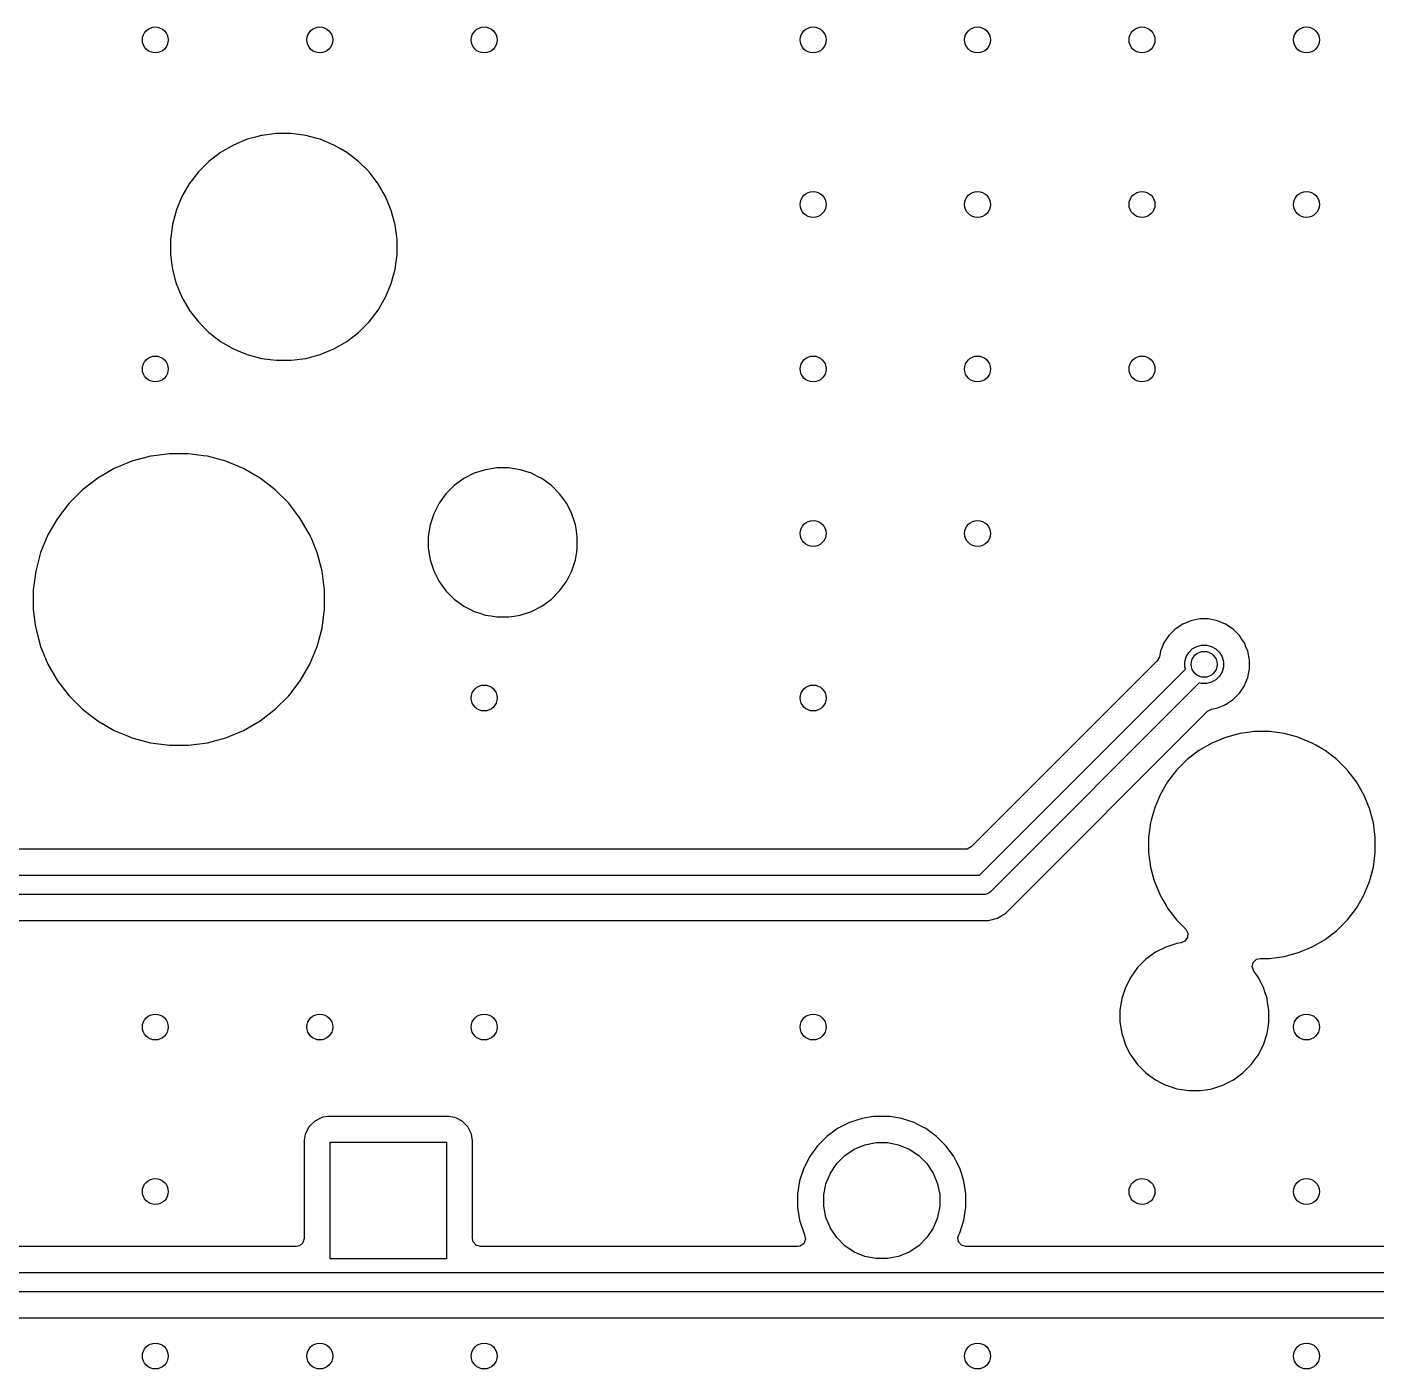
# Model space of a CAD drawing. Extents: x 2.6 to 14.2, y -9.4 to -3.8.
# Drawn here: x 11.305 to 12.126, y -7.138 to -6.323 of the extents above; entities that cross this region are included whole.
import ezdxf

# ---------------------------------------------------------------- set-up
doc = ezdxf.new("R2010")
doc.units = 0
doc.header["$MEASUREMENT"] = 0
doc.layers.add('BLACK', color=7, linetype='CONTINUOUS')

msp = doc.modelspace()

# ---------------------------------------------------------------- linework, layer by layer
at = {"layer": 'BLACK', "linetype": 'CONTINUOUS'}
for p, q in [((11.44418, -6.3896), (11.43914, -6.39095)), ((11.44787, -6.38861), (11.44418, -6.3896)), ((11.4483, -6.38856), (11.44787, -6.38861)), ((11.45682, -6.38743), (11.4483, -6.38856)), ((11.46586, -6.38743), (11.45682, -6.38743)), ((11.45682, -6.38743), (11.45682, -6.38743)), ((11.47332, -6.38842), (11.46586, -6.38743)), ((11.46586, -6.38743), (11.46586, -6.38743)), ((11.47482, -6.38861), (11.47332, -6.38842)), ((11.48164, -6.39044), (11.47482, -6.38861)), ((11.43079, -6.39441), (11.42297, -6.39893)), ((11.4308, -6.39441), (11.43079, -6.39441)), ((11.43914, -6.39095), (11.4308, -6.39441)), ((11.48354, -6.39095), (11.48164, -6.39044)), ((11.49189, -6.39441), (11.48354, -6.39095)), ((11.49591, -6.39673), (11.49189, -6.39441)), ((11.49189, -6.39441), (11.49189, -6.39441)), ((11.49968, -6.39891), (11.49591, -6.39673)), ((11.4158, -6.40442), (11.40942, -6.41081)), ((11.42297, -6.39893), (11.4158, -6.40442)), ((11.49971, -6.39893), (11.49968, -6.39891)), ((11.50688, -6.40442), (11.49971, -6.39893)), ((11.50688, -6.40443), (11.50688, -6.40442)), ((11.51327, -6.41081), (11.50688, -6.40443)), ((11.40942, -6.41081), (11.40392, -6.41798)), ((11.51877, -6.41798), (11.51327, -6.41081)), ((11.51327, -6.41081), (11.51327, -6.41081)), ((11.40392, -6.41798), (11.3994, -6.4258)), ((11.52328, -6.4258), (11.51877, -6.41798)), ((11.51877, -6.41798), (11.51877, -6.41798)), ((11.51877, -6.41798), (11.51877, -6.41798)), ((11.3994, -6.4258), (11.39594, -6.43415)), ((11.3994, -6.4258), (11.3994, -6.4258)), ((11.52467, -6.42914), (11.52328, -6.4258)), ((11.52328, -6.4258), (11.52328, -6.4258)), ((11.52328, -6.4258), (11.52328, -6.4258)), ((11.52674, -6.43415), (11.52467, -6.42914)), ((11.39544, -6.43603), (11.39367, -6.44262)), ((11.39594, -6.43415), (11.39544, -6.43603)), ((11.52908, -6.44288), (11.52674, -6.43415)), ((11.3936, -6.44288), (11.39242, -6.45183)), ((11.39367, -6.44262), (11.3936, -6.44288)), ((11.3936, -6.44288), (11.3936, -6.44288)), ((11.53026, -6.45183), (11.52908, -6.44288)), ((11.39242, -6.45183), (11.39242, -6.46087)), ((11.53026, -6.45607), (11.53026, -6.45183)), ((11.39242, -6.46087), (11.39328, -6.4674)), ((11.52908, -6.46982), (11.53026, -6.46087)), ((11.53026, -6.46087), (11.53026, -6.45607)), ((11.39328, -6.4674), (11.3936, -6.46982)), ((11.3936, -6.46982), (11.39521, -6.47583)), ((11.52674, -6.47855), (11.52908, -6.46982)), ((11.39521, -6.47583), (11.39594, -6.47855)), ((11.39594, -6.47855), (11.3994, -6.4869)), ((11.52328, -6.4869), (11.52674, -6.47855)), ((11.3994, -6.4869), (11.3994, -6.4869)), ((11.3994, -6.4869), (11.40017, -6.48823)), ((11.40017, -6.48823), (11.40385, -6.4946)), ((11.51877, -6.49472), (11.52328, -6.4869)), ((11.40385, -6.4946), (11.40392, -6.49472)), ((11.40392, -6.49472), (11.40942, -6.50189)), ((11.51327, -6.50189), (11.51877, -6.49472)), ((11.40942, -6.50189), (11.40942, -6.50189)), ((11.40942, -6.50189), (11.4158, -6.50828)), ((11.50688, -6.50828), (11.51327, -6.50189)), ((11.51327, -6.50189), (11.51327, -6.50189)), ((11.51327, -6.50189), (11.51327, -6.50189)), ((11.4158, -6.50828), (11.4158, -6.50828)), ((11.4158, -6.50828), (11.4158, -6.50828)), ((11.4158, -6.50828), (11.41722, -6.50936)), ((11.41722, -6.50936), (11.42297, -6.51378)), ((11.49971, -6.51378), (11.50688, -6.50828)), ((11.50688, -6.50828), (11.50688, -6.50828)), ((11.50688, -6.50828), (11.50688, -6.50828)), ((11.42297, -6.51378), (11.42297, -6.51378)), ((11.42297, -6.51378), (11.42297, -6.51378)), ((11.42297, -6.51378), (11.43079, -6.51829)), ((11.43079, -6.51829), (11.4308, -6.51829)), ((11.4308, -6.51829), (11.4308, -6.51829)), ((11.4308, -6.51829), (11.43266, -6.51907)), ((11.43266, -6.51907), (11.43914, -6.52175)), ((11.48354, -6.52175), (11.49189, -6.51829)), ((11.49189, -6.51829), (11.49971, -6.51378)), ((11.43914, -6.52175), (11.44787, -6.52409)), ((11.44787, -6.52409), (11.45682, -6.52527)), ((11.45682, -6.52527), (11.45682, -6.52527)), ((11.45682, -6.52527), (11.46586, -6.52527)), ((11.46586, -6.52527), (11.47482, -6.52409)), ((11.46586, -6.52527), (11.46586, -6.52527)), ((11.47482, -6.52409), (11.48354, -6.52175)), ((11.36905, -6.5866), (11.35832, -6.59104)), ((11.37587, -6.58477), (11.36905, -6.5866)), ((11.36905, -6.5866), (11.36905, -6.5866)), ((11.38027, -6.58359), (11.37587, -6.58477)), ((11.38082, -6.58352), (11.38027, -6.58359)), ((11.39178, -6.58207), (11.38082, -6.58352)), ((11.4034, -6.58207), (11.39178, -6.58207)), ((11.39178, -6.58207), (11.39178, -6.58207)), ((11.41255, -6.58328), (11.4034, -6.58207)), ((11.4034, -6.58207), (11.4034, -6.58207)), ((11.41491, -6.58359), (11.41255, -6.58328)), ((11.42613, -6.5866), (11.41491, -6.58359)), ((11.43686, -6.59104), (11.42613, -6.5866)), ((11.42613, -6.5866), (11.42613, -6.5866)), ((11.42613, -6.5866), (11.42613, -6.5866)), ((11.35832, -6.59104), (11.34826, -6.59685)), ((11.35832, -6.59104), (11.35832, -6.59104)), ((11.44692, -6.59685), (11.43686, -6.59104)), ((11.43686, -6.59104), (11.43686, -6.59104)), ((11.57716, -6.59397), (11.57081, -6.59721)), ((11.58395, -6.59177), (11.57716, -6.59397)), ((11.57716, -6.59397), (11.57716, -6.59397)), ((11.59099, -6.59065), (11.58395, -6.59177)), ((11.59812, -6.59065), (11.59099, -6.59065)), ((11.59099, -6.59065), (11.59099, -6.59065)), ((11.60516, -6.59177), (11.59812, -6.59065)), ((11.59812, -6.59065), (11.59812, -6.59065)), ((11.61194, -6.59397), (11.60516, -6.59177)), ((11.61574, -6.59591), (11.61194, -6.59397)), ((11.61194, -6.59397), (11.61194, -6.59397)), ((11.34826, -6.59685), (11.33905, -6.60392)), ((11.45614, -6.60392), (11.44692, -6.59685)), ((11.56504, -6.6014), (11.56, -6.60644)), ((11.57081, -6.59721), (11.56504, -6.6014)), ((11.56504, -6.6014), (11.56504, -6.6014)), ((11.61829, -6.59721), (11.61574, -6.59591)), ((11.62406, -6.6014), (11.61829, -6.59721)), ((11.61829, -6.59721), (11.61829, -6.59721)), ((11.61829, -6.59721), (11.61829, -6.59721)), ((11.6291, -6.60644), (11.62406, -6.6014)), ((11.62406, -6.6014), (11.62406, -6.6014)), ((11.33905, -6.60392), (11.33083, -6.61213)), ((11.33905, -6.60392), (11.33905, -6.60392)), ((11.46435, -6.61213), (11.45614, -6.60392)), ((11.45614, -6.60392), (11.45614, -6.60392)), ((11.56, -6.60644), (11.55581, -6.61221)), ((11.56, -6.60644), (11.56, -6.60644)), ((11.63181, -6.61016), (11.6291, -6.60644)), ((11.6291, -6.60644), (11.6291, -6.60644)), ((11.63329, -6.61221), (11.63181, -6.61016)), ((11.33083, -6.61213), (11.32376, -6.62135)), ((11.33083, -6.61213), (11.33083, -6.61213)), ((11.47142, -6.62135), (11.46435, -6.61213)), ((11.46435, -6.61213), (11.46435, -6.61213)), ((11.55258, -6.61856), (11.55037, -6.62534)), ((11.55581, -6.61221), (11.55258, -6.61856)), ((11.55258, -6.61856), (11.55258, -6.61856)), ((11.63521, -6.61597), (11.63329, -6.61221)), ((11.63653, -6.61856), (11.63521, -6.61597)), ((11.63714, -6.62044), (11.63653, -6.61856)), ((11.63653, -6.61856), (11.63653, -6.61856)), ((11.32376, -6.62135), (11.31796, -6.63141)), ((11.47685, -6.63076), (11.47142, -6.62135)), ((11.55037, -6.62534), (11.54926, -6.63238)), ((11.63873, -6.62534), (11.63714, -6.62044)), ((11.63907, -6.62749), (11.63873, -6.62534)), ((11.63985, -6.63238), (11.63907, -6.62749)), ((11.31795, -6.63141), (11.31351, -6.64214)), ((11.31796, -6.63141), (11.31795, -6.63141)), ((11.47723, -6.63141), (11.47685, -6.63076)), ((11.47763, -6.63238), (11.47723, -6.63141)), ((11.47833, -6.63406), (11.47763, -6.63238)), ((11.47763, -6.63238), (11.47763, -6.63238)), ((11.48148, -6.64166), (11.47833, -6.63406)), ((11.54926, -6.63238), (11.54926, -6.63951)), ((11.63985, -6.63951), (11.63985, -6.63238)), ((11.31351, -6.64214), (11.3105, -6.65335)), ((11.31351, -6.64214), (11.31351, -6.64214)), ((11.48167, -6.64214), (11.48148, -6.64166)), ((11.48468, -6.65335), (11.48167, -6.64214)), ((11.54926, -6.63951), (11.55037, -6.64655)), ((11.63873, -6.64655), (11.6395, -6.64171)), ((11.6395, -6.64171), (11.63985, -6.63951)), ((11.55037, -6.64655), (11.55258, -6.65333)), ((11.63653, -6.65333), (11.63873, -6.64655)), ((11.3105, -6.65335), (11.30899, -6.66487)), ((11.3105, -6.65335), (11.3105, -6.65335)), ((11.48619, -6.66487), (11.48468, -6.65335)), ((11.55258, -6.65333), (11.55258, -6.65333)), ((11.55258, -6.65333), (11.55581, -6.65969)), ((11.55581, -6.65969), (11.56, -6.66546)), ((11.6291, -6.66546), (11.63329, -6.65969)), ((11.63329, -6.65969), (11.63653, -6.65333)), ((11.30899, -6.66487), (11.30899, -6.67648)), ((11.48619, -6.67648), (11.48619, -6.66487)), ((11.56, -6.66546), (11.56, -6.66546)), ((11.56, -6.66546), (11.56504, -6.6705)), ((11.62406, -6.6705), (11.6291, -6.66546)), ((11.30899, -6.67648), (11.31025, -6.68608)), ((11.48468, -6.688), (11.48619, -6.67648)), ((11.56504, -6.6705), (11.56504, -6.6705)), ((11.56504, -6.6705), (11.56922, -6.67353)), ((11.56922, -6.67353), (11.57081, -6.67469)), ((11.57081, -6.67469), (11.57445, -6.67654)), ((11.57445, -6.67654), (11.57716, -6.67792)), ((11.61194, -6.67792), (11.61829, -6.67469)), ((11.61829, -6.67469), (11.62406, -6.6705)), ((11.57716, -6.67792), (11.57716, -6.67792)), ((11.57716, -6.67792), (11.58056, -6.67903)), ((11.58056, -6.67903), (11.58395, -6.68013)), ((11.58395, -6.68013), (11.58721, -6.68064)), ((11.58721, -6.68064), (11.59099, -6.68124)), ((11.59099, -6.68124), (11.59099, -6.68124)), ((11.59099, -6.68124), (11.59812, -6.68124)), ((11.59812, -6.68124), (11.60153, -6.6807)), ((11.60153, -6.6807), (11.60516, -6.68013)), ((11.60516, -6.68013), (11.61194, -6.67792)), ((12.00796, -6.68564), (12.00344, -6.68866)), ((12.01298, -6.68356), (12.00796, -6.68564)), ((12.00796, -6.68564), (12.00796, -6.68564)), ((12.01831, -6.6825), (12.01298, -6.68356)), ((12.01298, -6.68356), (12.01298, -6.68356)), ((12.02374, -6.6825), (12.01831, -6.6825)), ((12.01831, -6.6825), (12.01831, -6.6825)), ((12.02907, -6.68356), (12.02374, -6.6825)), ((12.02374, -6.6825), (12.02374, -6.6825)), ((12.03409, -6.68564), (12.02907, -6.68356)), ((12.02907, -6.68356), (12.02907, -6.68356)), ((12.0386, -6.68866), (12.03409, -6.68564)), ((12.03409, -6.68564), (12.03409, -6.68564)), ((11.31025, -6.68608), (11.3105, -6.688)), ((11.3105, -6.688), (11.31351, -6.69922)), ((11.48167, -6.69922), (11.48468, -6.688)), ((11.9996, -6.6925), (11.99658, -6.69702)), ((12.00344, -6.68866), (11.9996, -6.6925)), ((11.9996, -6.6925), (11.9996, -6.6925)), ((12.00344, -6.68866), (12.00344, -6.68866)), ((12.04245, -6.6925), (12.0386, -6.68866)), ((12.0386, -6.68866), (12.0386, -6.68866)), ((12.04343, -6.69398), (12.04245, -6.6925)), ((12.04245, -6.6925), (12.04245, -6.6925)), ((11.31351, -6.69922), (11.31351, -6.69922)), ((11.31351, -6.69922), (11.31795, -6.70995)), ((11.47723, -6.70995), (11.48167, -6.69922)), ((11.9945, -6.70204), (11.99382, -6.70547)), ((11.99658, -6.69702), (11.9945, -6.70204)), ((11.9945, -6.70204), (11.9945, -6.70204)), ((11.99658, -6.69702), (11.99658, -6.69702)), ((12.01165, -6.70289), (12.01383, -6.70071)), ((12.01383, -6.70071), (12.0165, -6.69917)), ((12.0165, -6.69917), (12.01948, -6.69837)), ((12.01948, -6.69837), (12.02257, -6.69837)), ((12.02257, -6.69837), (12.02554, -6.69917)), ((12.02554, -6.69917), (12.02821, -6.70071)), ((12.02821, -6.70071), (12.03039, -6.70289)), ((12.04514, -6.69653), (12.04343, -6.69398)), ((12.04546, -6.69702), (12.04514, -6.69653)), ((12.04514, -6.69653), (12.04514, -6.69653)), ((12.04646, -6.69942), (12.04546, -6.69702)), ((12.04546, -6.69702), (12.04546, -6.69702)), ((12.04754, -6.70204), (12.04646, -6.69942)), ((12.0486, -6.70737), (12.04754, -6.70204)), ((12.04754, -6.70204), (12.04754, -6.70204)), ((12.04754, -6.70204), (12.04754, -6.70204)), ((11.31795, -6.70995), (11.31796, -6.70995)), ((11.31796, -6.70995), (11.32376, -6.72001)), ((11.47142, -6.72001), (11.47723, -6.70995)), ((11.99249, -6.70797), (11.8794, -6.82106)), ((11.99255, -6.70791), (11.99249, -6.70797)), ((11.99382, -6.70547), (11.99255, -6.70791)), ((12.00931, -6.70854), (12.01011, -6.70556)), ((12.00931, -6.71162), (12.00931, -6.70854)), ((12.01011, -6.70556), (12.01165, -6.70289)), ((12.03039, -6.70289), (12.03194, -6.70556)), ((12.03194, -6.70556), (12.03273, -6.70854)), ((12.03273, -6.70854), (12.03273, -6.71162)), ((12.0486, -6.7128), (12.0486, -6.70737)), ((11.8845, -6.83826), (12.0097, -6.71306)), ((12.0097, -6.71306), (12.00931, -6.71162)), ((12.03039, -6.71727), (12.02821, -6.71945)), ((12.03194, -6.7146), (12.03039, -6.71727)), ((12.03273, -6.71162), (12.03194, -6.7146)), ((12.0464, -6.72089), (12.04754, -6.71813)), ((12.04754, -6.71813), (12.0482, -6.71481)), ((12.0482, -6.71481), (12.0486, -6.7128)), ((11.32376, -6.72001), (11.33083, -6.72922)), ((11.46435, -6.72922), (11.47142, -6.72001)), ((12.01805, -6.72141), (11.89112, -6.84834)), ((12.01948, -6.72179), (12.01805, -6.72141)), ((12.02257, -6.72179), (12.01948, -6.72179)), ((12.02554, -6.72099), (12.02257, -6.72179)), ((12.02821, -6.71945), (12.02554, -6.72099)), ((12.04245, -6.72766), (12.04546, -6.72315)), ((12.04546, -6.72315), (12.04557, -6.72288)), ((12.04557, -6.72288), (12.0464, -6.72089)), ((11.33083, -6.72922), (11.33083, -6.72922)), ((11.33083, -6.72922), (11.33905, -6.73743)), ((11.45614, -6.73743), (11.46435, -6.72922)), ((12.03314, -6.73491), (12.03409, -6.73452)), ((12.03409, -6.73452), (12.0386, -6.7315)), ((12.03409, -6.73452), (12.03409, -6.73452)), ((12.03409, -6.73452), (12.03409, -6.73452)), ((12.0386, -6.7315), (12.04245, -6.72766)), ((11.33905, -6.73743), (11.33905, -6.73743)), ((11.33905, -6.73743), (11.34826, -6.74451)), ((11.44692, -6.74451), (11.45614, -6.73743)), ((11.90025, -6.8615), (12.02314, -6.73862)), ((12.02314, -6.73862), (12.02555, -6.7373)), ((12.02555, -6.7373), (12.02563, -6.73729)), ((12.02563, -6.73729), (12.02907, -6.7366)), ((12.02907, -6.7366), (12.03314, -6.73491)), ((11.34826, -6.74451), (11.35832, -6.75031)), ((11.35832, -6.75031), (11.35832, -6.75031)), ((11.35832, -6.75031), (11.35832, -6.75031)), ((11.35832, -6.75031), (11.36529, -6.7532)), ((11.42613, -6.75476), (11.43686, -6.75031)), ((11.43686, -6.75031), (11.44692, -6.74451)), ((12.05166, -6.75099), (12.04314, -6.75211)), ((12.0607, -6.75099), (12.05166, -6.75099)), ((12.05166, -6.75099), (12.05166, -6.75099)), ((12.06816, -6.75197), (12.0607, -6.75099)), ((12.0607, -6.75099), (12.0607, -6.75099)), ((11.36529, -6.7532), (11.36816, -6.75439)), ((11.36816, -6.75439), (11.36905, -6.75476)), ((11.36905, -6.75476), (11.38027, -6.75776)), ((11.38027, -6.75776), (11.39178, -6.75928)), ((11.39178, -6.75928), (11.39178, -6.75928)), ((11.39178, -6.75928), (11.4034, -6.75928)), ((11.4034, -6.75928), (11.41491, -6.75776)), ((11.4034, -6.75928), (11.4034, -6.75928)), ((11.41491, -6.75776), (11.42613, -6.75476)), ((12.02564, -6.75796), (12.01781, -6.76248)), ((12.03398, -6.7545), (12.02564, -6.75796)), ((12.02564, -6.75796), (12.02564, -6.75796)), ((12.04211, -6.75233), (12.03398, -6.7545)), ((12.04271, -6.75216), (12.04211, -6.75233)), ((12.04314, -6.75211), (12.04271, -6.75216)), ((12.06966, -6.75216), (12.06816, -6.75197)), ((12.07796, -6.75439), (12.06966, -6.75216)), ((12.07838, -6.7545), (12.07796, -6.75439)), ((12.08673, -6.75796), (12.07838, -6.7545)), ((12.08901, -6.75928), (12.08673, -6.75796)), ((12.08673, -6.75796), (12.08673, -6.75796)), ((12.0928, -6.76146), (12.08901, -6.75928)), ((12.01781, -6.76248), (12.01064, -6.76798)), ((12.09455, -6.76248), (12.0928, -6.76146)), ((12.10172, -6.76798), (12.09455, -6.76248)), ((12.00426, -6.77436), (11.99876, -6.78153)), ((12.01064, -6.76798), (12.00426, -6.77436)), ((12.10811, -6.77436), (12.10172, -6.76798)), ((12.10172, -6.76798), (12.10172, -6.76798)), ((12.10865, -6.77507), (12.10811, -6.77436)), ((12.10811, -6.77436), (12.10811, -6.77436)), ((12.10811, -6.77436), (12.10811, -6.77436)), ((12.11361, -6.78153), (12.10865, -6.77507)), ((11.99876, -6.78153), (11.99424, -6.78936)), ((12.11812, -6.78936), (12.11361, -6.78153)), ((12.11361, -6.78153), (12.11361, -6.78153)), ((12.11361, -6.78153), (12.11361, -6.78153)), ((11.99424, -6.78936), (11.99078, -6.7977)), ((11.99424, -6.78936), (11.99424, -6.78936)), ((12.11871, -6.79077), (12.11812, -6.78936)), ((12.11812, -6.78936), (12.11812, -6.78936)), ((12.11812, -6.78936), (12.11812, -6.78936)), ((12.12158, -6.7977), (12.11871, -6.79077)), ((11.99055, -6.79857), (11.9889, -6.80473)), ((11.99078, -6.7977), (11.99055, -6.79857)), ((12.12392, -6.80643), (12.12158, -6.7977)), ((11.98844, -6.80643), (11.98726, -6.81539)), ((11.9889, -6.80473), (11.98844, -6.80643)), ((11.98844, -6.80643), (11.98844, -6.80643)), ((12.1251, -6.81539), (12.12392, -6.80643)), ((11.98726, -6.81539), (11.98726, -6.82442)), ((12.1251, -6.82442), (12.1251, -6.81539)), ((11.87595, -6.82249), (11.21307, -6.82249)), ((11.87698, -6.82238), (11.87595, -6.82249)), ((11.8794, -6.82106), (11.87698, -6.82238)), ((11.98726, -6.82442), (11.98804, -6.83032)), ((12.12392, -6.83338), (12.1251, -6.82442)), ((11.98804, -6.83032), (11.98844, -6.83338)), ((11.2045, -6.83826), (11.8845, -6.83826)), ((11.98844, -6.83338), (11.9905, -6.84105)), ((11.9905, -6.84105), (11.99078, -6.8421)), ((12.12158, -6.8421), (12.12392, -6.83338)), ((11.88898, -6.84959), (11.8881, -6.84995)), ((11.89023, -6.84907), (11.88898, -6.84959)), ((11.89112, -6.84834), (11.89023, -6.84907)), ((11.99078, -6.8421), (11.99424, -6.85045)), ((12.11812, -6.85045), (12.12158, -6.8421)), ((11.88694, -6.85007), (11.2045, -6.85007)), ((11.8881, -6.84995), (11.88694, -6.85007)), ((11.99424, -6.85045), (11.99424, -6.85045)), ((11.99424, -6.85045), (11.99583, -6.8532)), ((11.99583, -6.8532), (11.99809, -6.85712)), ((11.99809, -6.85712), (11.99876, -6.85827)), ((12.11361, -6.85827), (12.11812, -6.85045)), ((11.21307, -6.86583), (11.8898, -6.86583)), ((11.8898, -6.86583), (11.89531, -6.86436)), ((11.8898, -6.86583), (11.8898, -6.86583)), ((11.8898, -6.86583), (11.8898, -6.86583)), ((11.89531, -6.86436), (11.89737, -6.86317)), ((11.89737, -6.86317), (11.90025, -6.8615)), ((11.99876, -6.85827), (12.00426, -6.86544)), ((12.00426, -6.86544), (12.00426, -6.86544)), ((12.00426, -6.86544), (12.00982, -6.87101)), ((12.10172, -6.87183), (12.10811, -6.86544)), ((12.10811, -6.86544), (12.11361, -6.85827)), ((12.10811, -6.86544), (12.10811, -6.86544)), ((12.10811, -6.86544), (12.10811, -6.86544)), ((12.00982, -6.87101), (12.01114, -6.87342)), ((12.01114, -6.87342), (12.01094, -6.87616)), ((12.09455, -6.87733), (12.10172, -6.87183)), ((12.10172, -6.87183), (12.10172, -6.87183)), ((12.10172, -6.87183), (12.10172, -6.87183)), ((11.9977, -6.8819), (11.99135, -6.88514)), ((12.00448, -6.8797), (11.9977, -6.8819)), ((11.9977, -6.8819), (11.9977, -6.8819)), ((12.00713, -6.87928), (12.00448, -6.8797)), ((12.0093, -6.87837), (12.00713, -6.87928)), ((12.01094, -6.87616), (12.0093, -6.87837)), ((12.07838, -6.8853), (12.08673, -6.88185)), ((12.08673, -6.88185), (12.09455, -6.87733)), ((11.98558, -6.88933), (11.98054, -6.89437)), ((11.99135, -6.88514), (11.98558, -6.88933)), ((11.98558, -6.88933), (11.98558, -6.88933)), ((12.05093, -6.8913), (12.05291, -6.88938)), ((12.05291, -6.88938), (12.05518, -6.88882)), ((12.05518, -6.88882), (12.0607, -6.88882)), ((12.0607, -6.88882), (12.06966, -6.88764)), ((12.0607, -6.88882), (12.0607, -6.88882)), ((12.06966, -6.88764), (12.07838, -6.8853)), ((11.98054, -6.89437), (11.97635, -6.90014)), ((11.98054, -6.89437), (11.98054, -6.89437)), ((12.05031, -6.89398), (12.05093, -6.8913)), ((12.05124, -6.89657), (12.05031, -6.89398)), ((12.05299, -6.89899), (12.05124, -6.89657)), ((11.97311, -6.90649), (11.97091, -6.91327)), ((11.97635, -6.90014), (11.97311, -6.90649)), ((11.97311, -6.90649), (11.97311, -6.90649)), ((12.05383, -6.90014), (12.05299, -6.89899)), ((12.05583, -6.90407), (12.05383, -6.90014)), ((12.05706, -6.90649), (12.05583, -6.90407)), ((12.05776, -6.90862), (12.05706, -6.90649)), ((12.05706, -6.90649), (12.05706, -6.90649)), ((11.97091, -6.91327), (11.96979, -6.92031)), ((12.05927, -6.91327), (12.05776, -6.90862)), ((12.05963, -6.91556), (12.05927, -6.91327)), ((11.96979, -6.92031), (11.96979, -6.92744)), ((12.06038, -6.92031), (12.05963, -6.91556)), ((12.06038, -6.92744), (12.06038, -6.92031)), ((11.96979, -6.92744), (11.97091, -6.93449)), ((12.05927, -6.93449), (12.05986, -6.93073)), ((12.05986, -6.93073), (12.06038, -6.92744)), ((11.97091, -6.93449), (11.97311, -6.94127)), ((12.05706, -6.94127), (12.05927, -6.93449)), ((11.97311, -6.94127), (11.97311, -6.94127)), ((11.97311, -6.94127), (11.9747, -6.94438)), ((11.9747, -6.94438), (11.97624, -6.9474)), ((11.97624, -6.9474), (11.97635, -6.94762)), ((11.97635, -6.94762), (11.98054, -6.95339)), ((12.04964, -6.95339), (12.05383, -6.94762)), ((12.05383, -6.94762), (12.05706, -6.94127)), ((11.98054, -6.95339), (11.98054, -6.95339)), ((11.98054, -6.95339), (11.98558, -6.95843)), ((12.0446, -6.95843), (12.04964, -6.95339)), ((11.98558, -6.95843), (11.98558, -6.95843)), ((11.98558, -6.95843), (11.98868, -6.96068)), ((11.98868, -6.96068), (11.99135, -6.96262)), ((11.99135, -6.96262), (11.99497, -6.96446)), ((11.99497, -6.96446), (11.9977, -6.96586)), ((12.03248, -6.96586), (12.03883, -6.96262)), ((12.03883, -6.96262), (12.0446, -6.95843)), ((11.9977, -6.96586), (11.9977, -6.96586)), ((11.9977, -6.96586), (11.99844, -6.9661)), ((11.99844, -6.9661), (12.00448, -6.96806)), ((12.00448, -6.96806), (12.00741, -6.96852)), ((12.00741, -6.96852), (12.01152, -6.96918)), ((12.01152, -6.96918), (12.01152, -6.96918)), ((12.01152, -6.96918), (12.01865, -6.96918)), ((12.01865, -6.96918), (12.02207, -6.96863)), ((12.02207, -6.96863), (12.02569, -6.96806)), ((12.02569, -6.96806), (12.03248, -6.96586)), ((11.48015, -6.98771), (11.47662, -6.99124)), ((11.4846, -6.98544), (11.48015, -6.98771)), ((11.48015, -6.98771), (11.48015, -6.98771)), ((11.48015, -6.98771), (11.48015, -6.98771)), ((11.4851, -6.98536), (11.4846, -6.98544)), ((11.48829, -6.98485), (11.4851, -6.98536)), ((11.56164, -6.98485), (11.48829, -6.98485)), ((11.56533, -6.98544), (11.56164, -6.98485)), ((11.56639, -6.98598), (11.56533, -6.98544)), ((11.56978, -6.98771), (11.56639, -6.98598)), ((11.57331, -6.99124), (11.56978, -6.98771)), ((11.56978, -6.98771), (11.56978, -6.98771)), ((11.56978, -6.98771), (11.56978, -6.98771)), ((11.80531, -6.98861), (11.79813, -6.99226)), ((11.81297, -6.98612), (11.80531, -6.98861)), ((11.81998, -6.98501), (11.81297, -6.98612)), ((11.82093, -6.98485), (11.81998, -6.98501)), ((11.82899, -6.98485), (11.82093, -6.98485)), ((11.83008, -6.98503), (11.82899, -6.98485)), ((11.83695, -6.98612), (11.83008, -6.98503)), ((11.84462, -6.98861), (11.83695, -6.98612)), ((11.84923, -6.99095), (11.84462, -6.98861)), ((11.47435, -6.99569), (11.47376, -6.99938)), ((11.47616, -6.99214), (11.47435, -6.99569)), ((11.47662, -6.99124), (11.47616, -6.99214)), ((11.47662, -6.99124), (11.47662, -6.99124)), ((11.47662, -6.99124), (11.47662, -6.99124)), ((11.57558, -6.99569), (11.57331, -6.99124)), ((11.57331, -6.99124), (11.57331, -6.99124)), ((11.57331, -6.99124), (11.57331, -6.99124)), ((11.576, -6.99832), (11.57558, -6.99569)), ((11.79161, -6.997), (11.78591, -7.0027)), ((11.79813, -6.99226), (11.79161, -6.997)), ((11.8518, -6.99226), (11.84923, -6.99095)), ((11.85832, -6.997), (11.8518, -6.99226)), ((11.8518, -6.99226), (11.8518, -6.99226)), ((11.8518, -6.99226), (11.8518, -6.99226)), ((11.86402, -7.0027), (11.85832, -6.997)), ((11.47376, -6.99938), (11.47376, -6.99938)), ((11.47376, -6.99938), (11.47376, -6.99938)), ((11.47376, -6.99938), (11.47376, -7.0302)), ((11.48953, -7.07149), (11.48953, -7.00062)), ((11.48953, -7.00062), (11.5604, -7.00062)), ((11.5604, -7.00062), (11.5604, -7.07149)), ((11.57617, -6.99938), (11.576, -6.99832)), ((11.57617, -7.05908), (11.57617, -6.99938)), ((11.78591, -7.0027), (11.78117, -7.00922)), ((11.80249, -7.00866), (11.80826, -7.00481)), ((11.80826, -7.00481), (11.81468, -7.00215)), ((11.81468, -7.00215), (11.82149, -7.00079)), ((11.82149, -7.00079), (11.82844, -7.00079)), ((11.82844, -7.00079), (11.83525, -7.00215)), ((11.83525, -7.00215), (11.84167, -7.00481)), ((11.84167, -7.00481), (11.84744, -7.00866)), ((11.8677, -7.00777), (11.86402, -7.0027)), ((11.78117, -7.00922), (11.77751, -7.0164)), ((11.79372, -7.01935), (11.79757, -7.01358)), ((11.79757, -7.01358), (11.80249, -7.00866)), ((11.84744, -7.00866), (11.85235, -7.01358)), ((11.85235, -7.01358), (11.85621, -7.01935)), ((11.86876, -7.00922), (11.8677, -7.00777)), ((11.87042, -7.01248), (11.86876, -7.00922)), ((11.87241, -7.0164), (11.87042, -7.01248)), ((11.77751, -7.0164), (11.77502, -7.02407)), ((11.79106, -7.02577), (11.79372, -7.01935)), ((11.85621, -7.01935), (11.85887, -7.02577)), ((11.8734, -7.01944), (11.87241, -7.0164)), ((11.87241, -7.0164), (11.87241, -7.0164)), ((11.87241, -7.0164), (11.87241, -7.0164)), ((11.87473, -7.02353), (11.8734, -7.01944)), ((11.47376, -7.0302), (11.47376, -7.05908)), ((11.77502, -7.02407), (11.77376, -7.03203)), ((11.7897, -7.03258), (11.79106, -7.02577)), ((11.85887, -7.02577), (11.86023, -7.03258)), ((11.8749, -7.02407), (11.87473, -7.02353)), ((11.87617, -7.03203), (11.8749, -7.02407)), ((11.77376, -7.03203), (11.77376, -7.04008)), ((11.7897, -7.03953), (11.7897, -7.03258)), ((11.86023, -7.03258), (11.86023, -7.03953)), ((11.87617, -7.04008), (11.87617, -7.03203)), ((11.77376, -7.04008), (11.77502, -7.04804)), ((11.79106, -7.04634), (11.7897, -7.03953)), ((11.79372, -7.05276), (11.79106, -7.04634)), ((11.85887, -7.04634), (11.85621, -7.05276)), ((11.86023, -7.03953), (11.85887, -7.04634)), ((11.8749, -7.04804), (11.87617, -7.04008)), ((11.77502, -7.04804), (11.77751, -7.05571)), ((11.79757, -7.05853), (11.79372, -7.05276)), ((11.85621, -7.05276), (11.85235, -7.05853)), ((11.87241, -7.05571), (11.8749, -7.04804)), ((11.47299, -7.06172), (11.47091, -7.06352)), ((11.47376, -7.05908), (11.47299, -7.06172)), ((11.57661, -7.06111), (11.57617, -7.05908)), ((11.57841, -7.06319), (11.57661, -7.06111)), ((11.77758, -7.06212), (11.77533, -7.0637)), ((11.77751, -7.05571), (11.7781, -7.05687)), ((11.77861, -7.05957), (11.77758, -7.06212)), ((11.7781, -7.05687), (11.77861, -7.05957)), ((11.80249, -7.06345), (11.79757, -7.05853)), ((11.85235, -7.05853), (11.84744, -7.06345)), ((11.87134, -7.05839), (11.87182, -7.05687)), ((11.87173, -7.06111), (11.87134, -7.05839)), ((11.87354, -7.06319), (11.87173, -7.06111)), ((11.87182, -7.05687), (11.87241, -7.05571)), ((11.87241, -7.05571), (11.87241, -7.05571)), ((11.87241, -7.05571), (11.87241, -7.05571)), ((11.46888, -7.06396), (10.72305, -7.06396)), ((11.47091, -7.06352), (11.46888, -7.06396)), ((11.58105, -7.06396), (11.57841, -7.06319)), ((11.77375, -7.06396), (11.58105, -7.06396)), ((11.77533, -7.0637), (11.77375, -7.06396)), ((11.80826, -7.0673), (11.80249, -7.06345)), ((11.81468, -7.06996), (11.80826, -7.0673)), ((11.82149, -7.07132), (11.81468, -7.06996)), ((11.83525, -7.06996), (11.82844, -7.07132)), ((11.84167, -7.0673), (11.83525, -7.06996)), ((11.84744, -7.06345), (11.84167, -7.0673)), ((11.87617, -7.06396), (11.87354, -7.06319)), ((12.16191, -7.06396), (11.87617, -7.06396)), ((11.5604, -7.07149), (11.48953, -7.07149)), ((11.82844, -7.07132), (11.82149, -7.07132)), ((10.40986, -7.07973), (12.17047, -7.07973)), ((12.17291, -7.09154), (10.40742, -7.09154)), ((10.40456, -7.10731), (12.17577, -7.10731))]:
    msp.add_line(p, q, dxfattribs=at)
at = {"layer": 'BLACK'}
for centre in [(11.38323, -6.33054), (11.48323, -6.33054), (11.58323, -6.33054), (11.78323, -6.33054), (11.88323, -6.33054), (11.98323, -6.33054), (12.08323, -6.33054), (11.78323, -6.43054), (11.88323, -6.43054), (11.98323, -6.43054), (12.08323, -6.43054), (11.38323, -6.53054), (11.78323, -6.53054), (11.88323, -6.53054), (11.98323, -6.53054), (11.78323, -6.63054), (11.88323, -6.63054), (12.02102, -6.71008), (11.58323, -6.73054), (11.78323, -6.73054), (11.38323, -6.93054), (11.48323, -6.93054), (11.58323, -6.93054), (11.78323, -6.93054), (12.08323, -6.93054), (11.38323, -7.03054), (11.98323, -7.03054), (12.08323, -7.03054), (11.38323, -7.13054), (11.48323, -7.13054), (11.58323, -7.13054), (11.88323, -7.13054), (12.08323, -7.13054)]:
    msp.add_circle(centre, 0.00787, dxfattribs=at)

doc.saveas('drawing.dxf')
